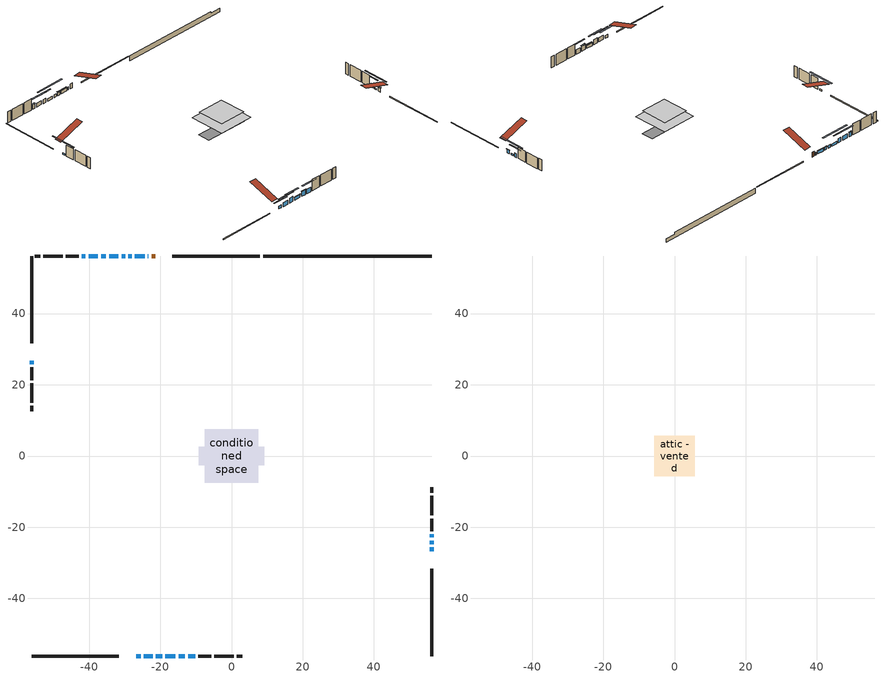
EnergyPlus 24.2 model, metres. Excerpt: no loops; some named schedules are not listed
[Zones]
conditioned space
 floor outside (Floor1 construction): -2.96,-2.96 -2.96,2.96 2.96,2.96 2.96,-2.96 z0.91
 floor adiabatic (AdiabaticFloorConstruction): -7.56,-7.56 -7.56,7.56 7.56,7.56 7.56,-7.56 z3.35
 floor foundation (Slab1 construction): -9.22,-2.59 -9.22,2.59 9.22,2.59 9.22,-2.59 z-1.22
 wall outside (RimJoist1 construction): 7.97,56.14 -16.57,56.14 / -56.14,-56.14 -31.61,-56.14 / -56.14,56.14 -56.14,31.61 / 56.14,-56.14 56.14,-31.61 z0.91:1.21
 wall outside (AdiabaticWallConstruction 1): -21.37,56.14 -22.44,56.14 z0.91:2.94
 wall outside (AdiabaticWallConstruction): -23.36,56.14 -23.45,56.14 / -29.84,56.14 -30.87,56.14 z0.91:2.13; -26.8,-56.14 -25.53,-56.14 z0.91:2.05; -24.6,-56.14 -22.16,-56.14 z0.91:2.69; -21.23,-56.14 -19.46,-56.14 / -14.86,-56.14 -13.08,-56.14 z0.91:3.04; 56.14,-26.8 56.14,-25.68 z0.91:2.43; -24.38,56.14 -27.12,56.14 / -28.05,56.14 -28.92,56.14 / -18.53,-56.14 -15.78,-56.14 z0.91:2.18; 56.14,-24.76 56.14,-23.74 / -56.14,26.8 -56.14,25.78 z0.91:1.52; -31.79,56.14 -34.34,56.14 z0.91:1.88; 56.14,-22.81 56.14,-22.02 / -35.26,56.14 -36.59,56.14 / -37.52,56.14 -40.06,56.14 z0.91:2.64; -40.99,56.14 -42,56.14 z0.91:2.74; -12.15,-56.14 -10.22,-56.14 z0.91:2.84
 wall outside (Wall1 construction): -42.93,56.14 -46.47,56.14 / -9.29,-56.14 -5.75,-56.14 / -56.14,24.86 -56.14,21.32 / 56.14,-21.09 56.14,-17.55 z0.91:5.79
 wall outside (Wall2 construction): -47.4,56.14 -52.8,56.14 / -4.82,-56.14 0.58,-56.14 / -56.14,20.39 -56.14,14.99 / 56.14,-16.62 56.14,-11.23 z0.91:5.79
 wall outside (Wall3 construction): -53.73,56.14 -55.21,56.14 / 1.5,-56.14 2.99,-56.14 / -56.14,14.06 -56.14,12.57 / 56.14,-10.3 56.14,-8.81 z0.91:5.79
 wall foundation (FoundationWall1 construction): 8.9,56.14,-1.22 8.9,56.14,0.91 51.42,56.14,0.91 51.42,56.14,0.13 56.14,56.14,0.13 56.14,56.14,-1.22
 window (WindowConstruction 13): -23.37,56.14 -23.45,56.14 z0.91:2.13
 window (WindowConstruction 5): -26.8,-56.14 -25.53,-56.14 z0.91:2.05
 window (WindowConstruction 6): -24.6,-56.14 -22.16,-56.14 z0.91:2.69
 window (WindowConstruction 7): -21.23,-56.14 -19.46,-56.14 z0.91:3.04
 window (WindowConstruction 8): 56.14,-26.8 56.14,-25.68 z0.91:2.43
 window (WindowConstruction 9): -24.38,56.14 -27.12,56.14 z0.91:2.18
 window (WindowConstruction 10): -28.05,56.14 -28.91,56.14 z0.91:2.18
 window (WindowConstruction 11): -18.53,-56.14 -15.78,-56.14 z0.91:2.18
 window (WindowConstruction 12): -14.85,-56.14 -13.08,-56.14 z0.91:3.04
 window (WindowConstruction 14): -29.84,56.14 -30.86,56.14 z0.91:2.13
 window (WindowConstruction 15): 56.14,-24.75 56.14,-23.74 z0.91:1.52
 window (WindowConstruction 16): -31.79,56.14 -34.34,56.14 z0.91:1.88
 window (WindowConstruction 17): -56.14,26.8 -56.14,25.79 z0.91:1.52
 window (WindowConstruction): 56.14,-22.81 56.14,-22.02 z0.91:2.64
 window (WindowConstruction 1): -35.27,56.14 -36.59,56.14 z0.91:2.64
 window (WindowConstruction 2): -37.52,56.14 -40.06,56.14 z0.91:2.64
 window (WindowConstruction 3): -40.99,56.14 -42,56.14 z0.91:2.74
 window (WindowConstruction 4): -12.15,-56.14 -10.22,-56.14 z0.91:2.84
 door (Door): -21.37,56.14 -22.44,56.14 z0.91:2.94
 ceiling adiabatic (AdiabaticFloorConstruction): 7.56,-7.56 7.56,7.56 -7.56,7.56 -7.56,-7.56 z3.35
attic - vented
 floor to conditioned space (Floor2 construction Reversed): -5.74,-5.74 -5.74,5.74 5.74,5.74 5.74,-5.74 z5.79
 roof outside (Roof1 construction): -20.44,56.14,5.79 -20.44,44.96,9.52 -17.49,44.96,9.52 -17.49,56.14,5.79; -27.73,-56.14,5.79 -27.73,-44.96,9.52 -30.68,-44.96,9.52 -30.68,-56.14,5.79; -56.14,27.73,5.79 -44.96,27.73,9.52 -44.96,30.68,9.52 -56.14,30.68,5.79; 56.14,-27.73,5.79 44.96,-27.73,9.52 44.96,-30.68,9.52 56.14,-30.68,5.79
shading: -22.89,-56.14 -29.44,-56.14 -29.44,-56.55 -22.89,-56.55 z4.69; -19.52,-56.14 -27.24,-56.14 -27.24,-56.55 -19.52,-56.55 z5.33; -16.82,-56.14 -23.87,-56.14 -23.87,-56.55 -16.82,-56.55 z5.68; 56.14,-25.48 56.14,-27 56.55,-27 56.55,-25.48 z2.64; -27.32,56.14 -24.18,56.14 -24.18,56.55 -27.32,56.55 z2.38; -29.12,56.14 -27.85,56.14 -27.85,56.55 -29.12,56.55 z2.38; -15.58,-56.14 -18.73,-56.14 -18.73,-56.55 -15.58,-56.55 z2.38; -12.88,-56.14 -15.06,-56.14 -15.06,-56.55 -12.88,-56.55 z3.24; 56.14,-18.66 56.14,-29.83 56.55,-29.83 56.55,-18.66 z6.6; -39.42,56.14 -26.71,56.14 -26.71,56.55 -39.42,56.55 z6.96; -56.14,20.71 -56.14,31.88 -56.55,31.88 -56.55,20.71 z6.6; 56.14,-19.38 56.14,-25.45 56.55,-25.45 56.55,-19.38 z5.28; -39.23,56.14 -32.63,56.14 -32.63,56.55 -39.23,56.55 z5.28; -42.7,56.14 -34.88,56.14 -34.88,56.55 -42.7,56.55 z5.28; -42.2,56.14 -40.79,56.14 -40.79,56.55 -42.2,56.55 z2.94; -7.58,-56.14 -14.79,-56.14 -14.79,-56.55 -7.58,-56.55 z5.48
[Building]
Building 1: Terrain=Suburbs
[Site:Location]
Erieau AUT_ON: Latitude {deg}=42.25; Longitude {deg}=-81.9; Time Zone {hr}=-5; Elevation {m}=178; Keep Site Location Information=Yes
[Site:GroundTemperature:Shallow]
5.2292, 3.30147, 3.1471, 4.0619, 7.73432, 11.3896, 14.5586, 16.5661, 16.7366, 15.1039, 12.0157, 8.47254
[Site:WaterMainsTemperature]
Calculation Method=Schedule; Temperature Schedule=mains temperature schedule
[Material] Roughness=Rough; Thermal Absorptance=0.9
Name | Thickness {m} | Conductivity {W/m-K} | Density {kg/m3} | Specific Heat {J/kg-K} | Solar Absorptance | Visible Absorptance
asphalt or fiberglass shingles | 0.00635 | 0.162714 | 1121.4 | 1465.45 | 0.4 | 0.4
ceiling loosefill ins | 0.169333 | 0.0480833 | 16.02 | 1046.75 | 0.7 | 0.7
ceiling stud and cavity | 0.1397 | 0.139432 | 65.682 | 1177.47 | 0.7 | 0.7
concrete 4.0 in. | 0.1016 | 1.803125 | 2242.8 | 837.4 | 0.7 | 0.7
concrete 8.0 in. | 0.2032 | 1.803125 | 2242.8 | 837.4 | 0.7 | 0.7
door material | 0.04445 | 0.053851 | 512.64 | 1214.23 | 0.7 | 0.7
exterior vertical ins | 0.0457286 | 0.029427 | 32.04 | 1214.23 | 0.7 | 0.7
floor covering | 0.0127 | 0.0433444 | 54.468 | 1339.84 | 0.6 | 0.6
floor rigid ins; rim joist rigid ins | 0.051816 | 0.029427 | 32.04 | 1214.23 | 0.7 | 0.7
floor rigid ins 1; wall rigid ins | 0.512978 | 0.029427 | 32.04 | 1214.23 | 0.7 | 0.7
floor stud and cavity | 0.1397 | 0.192475 | 92.3553 | 1139.71 | 0.7 | 0.7
floor stud and cavity 1 | 0.1397 | 1.75129 | 37.0049 | 1207.88 | 0.7 | 0.7
furniture material conditioned space 1 | 0.1524 | 0.115458 | 640.8 | 1214.23 | 0.6 | 0.6
gypsum board | 0.0127 | 0.160291 | 801 | 837.4 | 0.6 | 0.6
gypsum board 1 | 0.0127 | 0.160291 | 801 | 837.4 | 0.7 | 0.7
osb sheathing 0.5 in. | 0.0127 | 0.115458 | 512.64 | 1214.23 | 0.7 | 0.7
osb sheathing 0.75 in. | 0.01905 | 0.115458 | 512.64 | 1214.23 | 0.7 | 0.7
osb sheathing 2.0 in. | 0.0508 | 0.115458 | 512.64 | 1214.23 | 0.7 | 0.7
rim joist stud and cavity | 0.0508 | 0.305033 | 125.044 | 1163.47 | 0.6 | 0.6
wall stud and cavity | 0.1397 | 0.0819611 | 139.0536 | 1170.24 | 0.7 | 0.7
wall stud and cavity 1 | 0.1397 | 0.0817079 | 139.0536 | 1170.24 | 0.7 | 0.7
wall stud and cavity 2 | 0.1397 | 0.10707 | 139.0536 | 1170.24 | 0.7 | 0.7
wall stud and cavity 3 | 0.0889 | 0.380278 | 52.3479 | 1209.89 | 0.7 | 0.7
wall stud and cavity 4 | 0.0889 | 0.391764 | 83.0341 | 1211.67 | 0.7 | 0.7
wood siding | 0.0254 | 0.102417 | 544.68 | 1172.36 | 0.4 | 0.4
wood siding 1; wood siding 2; wood siding 3 | 0.0254 | 0.102417 | 544.68 | 1172.36 | 0.7 | 0.7
[WindowMaterial:SimpleGlazingSystem]
Name | U-Factor {W/m2-K} | Solar Heat Gain Coefficient
WindowMaterial | 2.1883 | 0.61
WindowMaterial 1 | 2.228615 | 0.6
WindowMaterial 10 | 2.19966 | 0.61
WindowMaterial 11 | 3.10927 | 0.4
WindowMaterial 12 | 2.94291 | 0.65
WindowMaterial 13 | 3.03035 | 0.48
WindowMaterial 14 | 2.99003 | 0.55
WindowMaterial 2 | 2.10881 | 0.64
WindowMaterial 3 | 2.13606 | 0.63
WindowMaterial 4 | 2.05373 | 0.65
WindowMaterial 5 | 2.154801 | 0.62
WindowMaterial 6 | 2.04351 | 0.66
WindowMaterial 7 | 3.71171 | 0.64
WindowMaterial 8 | 2.137767 | 0.63
WindowMaterial 9 | 2.132089 | 0.63
[Construction]
AdiabaticFloorConstruction: floor stud and cavity 1, floor rigid ins 1, osb sheathing 0.75 in., floor covering
AdiabaticWallConstruction: wood siding 2, wall rigid ins, wall stud and cavity 3, gypsum board
AdiabaticWallConstruction 1: wood siding 3, wall rigid ins, wall stud and cavity 3, gypsum board
Door: door material
Floor1 construction: floor stud and cavity, floor rigid ins, osb sheathing 0.75 in., floor covering
Floor2 construction Reversed: gypsum board, ceiling stud and cavity, ceiling loosefill ins
FoundationWall1 construction: concrete 8.0 in., gypsum board 1
furniture construction conditioned space 1: furniture material conditioned space 1
PartitionWallConstruction: gypsum board, wall stud and cavity 4, gypsum board
RimJoist1 construction: wood siding 1, rim joist rigid ins, osb sheathing 2.0 in., rim joist stud and cavity
Roof1 construction: asphalt or fiberglass shingles
Slab1 construction: concrete 4.0 in.
Wall1 construction: wood siding, osb sheathing 0.5 in., wall stud and cavity, gypsum board
Wall2 construction: wood siding, osb sheathing 0.5 in., wall stud and cavity 1, gypsum board
Wall3 construction: wood siding, osb sheathing 0.5 in., wall stud and cavity 2, gypsum board
WindowConstruction: WindowMaterial
WindowConstruction 1: WindowMaterial 1
WindowConstruction 10: WindowMaterial 10
WindowConstruction 11; WindowConstruction 9: WindowMaterial 9
WindowConstruction 12; WindowConstruction 7: WindowMaterial 7
WindowConstruction 13: WindowMaterial 11
WindowConstruction 14: WindowMaterial 12
WindowConstruction 15; WindowConstruction 17: WindowMaterial 13
WindowConstruction 16: WindowMaterial 14
WindowConstruction 2: WindowMaterial 2
WindowConstruction 3: WindowMaterial 3
WindowConstruction 4: WindowMaterial 4
WindowConstruction 5: WindowMaterial 5
WindowConstruction 6: WindowMaterial 6
WindowConstruction 8: WindowMaterial 8
[Zone] Multiplier=1; Part of Total Floor Area=Yes
Name | Volume {m3}
attic - vented | 79.8301
conditioned space | 851
[Space]
Name | Zone | Volume {m3}
attic - vented 1 | attic - vented | 79.8301
conditioned space 1 | conditioned space | 851
[ZoneInfiltration:EffectiveLeakageArea]
infil attic - vented 1: Zone or Space=attic - vented 1; Schedule=Always On Discrete; Effective Air Leakage Area {cm2}=6330.72; Stack Coefficient=0.00025928; Wind Coefficient=1.08794e-05
[ZoneMixing]
whole house fan mix: Zone or Space=attic - vented; Schedule=Always On Continuous; Design Flow Rate Calculation Method=Flow/Zone; Design Flow Rate {m3/s}=0; Source Zone or Space=conditioned space
[SurfaceProperty:ExposedFoundationPerimeter]
Slab1: Exposed Perimeter Calculation Method=TotalExposedPerimeter; Total Exposed Perimeter {m}=47.243
[InternalMass] Zone or ZoneList=conditioned space; Space or SpaceList=conditioned space 1
Name | Construction | Surface Area {m2}
furniture mass conditioned space 1 | furniture construction conditioned space 1 | 143.744
partition wall mass | PartitionWallConstruction | 359.36
[Lights]
interior lighting: Zone or ZoneList or Space or SpaceList=conditioned space 1; Schedule=interior lighting schedule; Design Level Calculation Method=LightingLevel; Lighting Level {W}=343.2; Return Air Fraction=0; Fraction Radiant=0.6; Fraction Visible=0.2; Fraction Replaceable=1
[People]
occupants: Zone or ZoneList or Space or SpaceList=conditioned space 1; Number of People Schedule=occupants schedule; Number of People Calculation Method=People; Number of People=3; Fraction Radiant=0.314171; Sensible Heat Fraction=0.56303; Activity Level Schedule=occupants activity schedule; Carbon Dioxide Generation Rate {m3/s-W}=0; Enable ASHRAE 55 Comfort Warnings=No; Mean Radiant Temperature Calculation Type=EnclosureAveraged
[ElectricEquipment] Zone or ZoneList or Space or SpaceList=conditioned space 1; Design Level Calculation Method=EquipmentLevel
Name | Schedule | Design Level {W} | Fraction Latent | Fraction Radiant | Fraction Lost
clothes dryer | clothes dryer schedule | 140.772 | 0.015 | 0.081 | 0.85
clothes washer | clothes washer schedule | 32.1985 | 0.03 | 0.162 | 0.7
cooking range | cooking range schedule | 215.147 | 0.08 | 0.432 | 0.2
dishwasher | dishwasher schedule | 66.8632 | 0.3 | 0.18 | 0.4
fridge | fridge schedule | 72.9452 | 0 | 0.6 | 0
mech vent bath fan 0 | mech vent bath fan 0 schedule | 50.2 | 0 | 0 | 1
mech vent bath fan 1 | mech vent bath fan 1 schedule | 50.2 | 0 | 0 | 1
mech vent house fan | mech vent house fan schedule | 0 | 0 | 0 | 1
mech vent house fan cfis | mech vent house fan cfis schedule | 0 | 0 | 0 | 0
mech vent range fan 0 | mech vent range fan 0 schedule | 57 | 0 | 0 | 1
misc plug loads | misc plug loads schedule | 494.7 | 0.045 | 0.513 | 0.1
whole house fan | Always On Discrete | 0 | 0 | 0 | 1
[OtherEquipment] Zone or ZoneList or Space or SpaceList=conditioned space 1; Design Level Calculation Method=EquipmentLevel
Name | Fuel Type | Schedule | Design Level {W} | Fraction Latent | Fraction Radiant | Fraction Lost
clothes dryer 1 | Electricity | clothes dryer schedule | 0 | 0.015 | 0.081 | 0.85
cooking range 1 | Electricity | cooking range schedule | 0 | 0.08 | 0.432 | 0.2
general water use latent | None | general water use schedule | 62.594 | 1 | 0 | 0
general water use sensible | None | general water use schedule | -61.6891 | 0 | 0.6 | 0
mech vent house fan latent load | None | Always On Discrete | 0 | 1 | 0 | 0
mech vent house fan sensible load | None | Always On Discrete | 0 | 0 | 0 | 0
water heater energy adjustment1 | NaturalGas | Always On Discrete | 0.01 | 0 | 0 | 1
[ZoneInfiltration:DesignFlowRate] Zone or ZoneList or Space or SpaceList=conditioned space 1; Schedule=Always On Discrete; Design Flow Rate Calculation Method=Flow/Zone; Design Flow Rate {m3/s}=0
infil flow; natural vent flow; whole house fan flow
[Foundation:Kiva]
Foundation Kiva 1: Initial Indoor Air Temperature {C}=18; Wall Height Above Grade {m}=0.910011; Wall Depth Below Slab {m}=0.2032; Custom Block Material Name 1=exterior vertical ins; Custom Block Depth 1 {m}=2.13; Custom Block X Position 1 {m}=0.2159; Custom Block Z Position 1 {m}=0
[Foundation:Kiva:Settings]
Soil Conductivity {W/m-K}=0.849921; Soil Density {kg/m3}=1842.3; Soil Specific Heat {J/kg-K}=418.7; Ground Solar Absorptivity=0.9; Ground Thermal Absorptivity=0.9; Ground Surface Roughness {m}=0.03; Far-Field Width {m}=40; Deep-Ground Boundary Condition=ZeroFlux; Deep-Ground Depth {m}=40; Minimum Cell Dimension {m}=0.2; Maximum Cell Growth Coefficient=3; Simulation Timestep=Timestep
[Exterior:Lights]
exterior lighting: Schedule=exterior lighting schedule; Design Level {W}=75.6
[Schedule:Constant]
Name | Hourly Value
Always On Continuous; mech vent house fan schedule; mech vent house fan cfis schedule; Always On Discrete | 1
occupants activity schedule | 117.228
fridge schedule | 0
[Schedule:Week:Daily]
interior lighting schedule Week Rule - Jan1-Jan27: interior lighting schedule day, interior lighting schedule day, interior lighting schedule day, interior lighting schedule day, interior lighting schedule day, interior lighting schedule day, interior lighting schedule day, interior lighting schedule default day, interior lighting schedule default day, interior lighting schedule default day, interior lighting schedule default day, interior lighting schedule default day
interior lighting schedule Week Rule - Jan28-Feb3: interior lighting schedule day, interior lighting schedule day, interior lighting schedule day, interior lighting schedule day, interior lighting schedule day 1, interior lighting schedule day 1, interior lighting schedule day 1, interior lighting schedule default day, interior lighting schedule default day, interior lighting schedule default day, interior lighting schedule default day, interior lighting schedule default day
interior lighting schedule Week Rule - Feb4-Feb24: interior lighting schedule day 1, interior lighting schedule day 1, interior lighting schedule day 1, interior lighting schedule day 1, interior lighting schedule day 1, interior lighting schedule day 1, interior lighting schedule day 1, interior lighting schedule default day, interior lighting schedule default day, interior lighting schedule default day, interior lighting schedule default day, interior lighting schedule default day
interior lighting schedule Week Rule - Feb25-Mar3: interior lighting schedule day 1, interior lighting schedule day 1, interior lighting schedule day 1, interior lighting schedule day 1, interior lighting schedule day 2, interior lighting schedule day 2, interior lighting schedule day 2, interior lighting schedule default day, interior lighting schedule default day, interior lighting schedule default day, interior lighting schedule default day, interior lighting schedule default day
interior lighting schedule Week Rule - Mar4-Mar31: interior lighting schedule day 2, interior lighting schedule day 2, interior lighting schedule day 2, interior lighting schedule day 2, interior lighting schedule day 2, interior lighting schedule day 2, interior lighting schedule day 2, interior lighting schedule default day, interior lighting schedule default day, interior lighting schedule default day, interior lighting schedule default day, interior lighting schedule default day
interior lighting schedule Week Rule - Apr1-Apr28: interior lighting schedule day 3, interior lighting schedule day 3, interior lighting schedule day 3, interior lighting schedule day 3, interior lighting schedule day 3, interior lighting schedule day 3, interior lighting schedule day 3, interior lighting schedule default day, interior lighting schedule default day, interior lighting schedule default day, interior lighting schedule default day, interior lighting schedule default day
interior lighting schedule Week Rule - Apr29-May5: interior lighting schedule day 3, interior lighting schedule day 3, interior lighting schedule day 4, interior lighting schedule day 4, interior lighting schedule day 4, interior lighting schedule day 4, interior lighting schedule day 4, interior lighting schedule default day, interior lighting schedule default day, interior lighting schedule default day, interior lighting schedule default day, interior lighting schedule default day
interior lighting schedule Week Rule - May6-May26: interior lighting schedule day 4, interior lighting schedule day 4, interior lighting schedule day 4, interior lighting schedule day 4, interior lighting schedule day 4, interior lighting schedule day 4, interior lighting schedule day 4, interior lighting schedule default day, interior lighting schedule default day, interior lighting schedule default day, interior lighting schedule default day, interior lighting schedule default day
interior lighting schedule Week Rule - May27-Jun2: interior lighting schedule day 4, interior lighting schedule day 4, interior lighting schedule day 4, interior lighting schedule day 4, interior lighting schedule day 4, interior lighting schedule day 5, interior lighting schedule day 5, interior lighting schedule default day, interior lighting schedule default day, interior lighting schedule default day, interior lighting schedule default day, interior lighting schedule default day
interior lighting schedule Week Rule - Jun3-Jun30: interior lighting schedule day 5, interior lighting schedule day 5, interior lighting schedule day 5, interior lighting schedule day 5, interior lighting schedule day 5, interior lighting schedule day 5, interior lighting schedule day 5, interior lighting schedule default day, interior lighting schedule default day, interior lighting schedule default day, interior lighting schedule default day, interior lighting schedule default day
interior lighting schedule Week Rule - Jul1-Jul28: interior lighting schedule day 6, interior lighting schedule day 6, interior lighting schedule day 6, interior lighting schedule day 6, interior lighting schedule day 6, interior lighting schedule day 6, interior lighting schedule day 6, interior lighting schedule default day, interior lighting schedule default day, interior lighting schedule default day, interior lighting schedule default day, interior lighting schedule default day
interior lighting schedule Week Rule - Jul29-Aug4: interior lighting schedule day 6, interior lighting schedule day 6, interior lighting schedule day 6, interior lighting schedule day 7, interior lighting schedule day 7, interior lighting schedule day 7, interior lighting schedule day 7, interior lighting schedule default day, interior lighting schedule default day, interior lighting schedule default day, interior lighting schedule default day, interior lighting schedule default day
interior lighting schedule Week Rule - Aug5-Aug25: interior lighting schedule day 7, interior lighting schedule day 7, interior lighting schedule day 7, interior lighting schedule day 7, interior lighting schedule day 7, interior lighting schedule day 7, interior lighting schedule day 7, interior lighting schedule default day, interior lighting schedule default day, interior lighting schedule default day, interior lighting schedule default day, interior lighting schedule default day
interior lighting schedule Week Rule - Aug26-Sep1: interior lighting schedule day 7, interior lighting schedule day 7, interior lighting schedule day 7, interior lighting schedule day 7, interior lighting schedule day 7, interior lighting schedule day 7, interior lighting schedule day 8, interior lighting schedule default day, interior lighting schedule default day, interior lighting schedule default day, interior lighting schedule default day, interior lighting schedule default day
interior lighting schedule Week Rule - Sep2-Sep29: interior lighting schedule day 8, interior lighting schedule day 8, interior lighting schedule day 8, interior lighting schedule day 8, interior lighting schedule day 8, interior lighting schedule day 8, interior lighting schedule day 8, interior lighting schedule default day, interior lighting schedule default day, interior lighting schedule default day, interior lighting schedule default day, interior lighting schedule default day
interior lighting schedule Week Rule - Sep30-Oct6: interior lighting schedule day 8, interior lighting schedule day 9, interior lighting schedule day 9, interior lighting schedule day 9, interior lighting schedule day 9, interior lighting schedule day 9, interior lighting schedule day 9, interior lighting schedule default day, interior lighting schedule default day, interior lighting schedule default day, interior lighting schedule default day, interior lighting schedule default day
interior lighting schedule Week Rule - Oct7-Oct27: interior lighting schedule day 9, interior lighting schedule day 9, interior lighting schedule day 9, interior lighting schedule day 9, interior lighting schedule day 9, interior lighting schedule day 9, interior lighting schedule day 9, interior lighting schedule default day, interior lighting schedule default day, interior lighting schedule default day, interior lighting schedule default day, interior lighting schedule default day
interior lighting schedule Week Rule - Oct28-Nov3: interior lighting schedule day 9, interior lighting schedule day 9, interior lighting schedule day 9, interior lighting schedule day 9, interior lighting schedule day 10, interior lighting schedule day 10, interior lighting schedule day 10, interior lighting schedule default day, interior lighting schedule default day, interior lighting schedule default day, interior lighting schedule default day, interior lighting schedule default day
interior lighting schedule Week Rule - Nov4-Nov24: interior lighting schedule day 10, interior lighting schedule day 10, interior lighting schedule day 10, interior lighting schedule day 10, interior lighting schedule day 10, interior lighting schedule day 10, interior lighting schedule day 10, interior lighting schedule default day, interior lighting schedule default day, interior lighting schedule default day, interior lighting schedule default day, interior lighting schedule default day
interior lighting schedule Week Rule - Nov25-Dec1: interior lighting schedule day 10, interior lighting schedule day 10, interior lighting schedule day 10, interior lighting schedule day 10, interior lighting schedule day 10, interior lighting schedule day 10, interior lighting schedule day 11, interior lighting schedule default day, interior lighting schedule default day, interior lighting schedule default day, interior lighting schedule default day, interior lighting schedule default day
interior lighting schedule Week Rule - Dec2-Dec31: interior lighting schedule day 11, interior lighting schedule day 11, interior lighting schedule day 11, interior lighting schedule day 11, interior lighting schedule day 11, interior lighting schedule day 11, interior lighting schedule day 11, interior lighting schedule default day, interior lighting schedule default day, interior lighting schedule default day, interior lighting schedule default day, interior lighting schedule default day
occupants schedule Week Rule - Jan1-Dec31: occupants schedule day, occupants schedule day, occupants schedule day, occupants schedule day, occupants schedule day, occupants schedule day, occupants schedule day, occupants schedule default day, occupants schedule default day, occupants schedule default day, occupants schedule default day, occupants schedule default day
clothes dryer schedule Week Rule - Jan1-Dec31: clothes dryer schedule day, clothes dryer schedule day, clothes dryer schedule day, clothes dryer schedule day, clothes dryer schedule day, clothes dryer schedule day, clothes dryer schedule day, clothes dryer schedule default day, clothes dryer schedule default day, clothes dryer schedule default day, clothes dryer schedule default day, clothes dryer schedule default day
clothes washer schedule Week Rule - Jan1-Dec31: clothes washer schedule day, clothes washer schedule day, clothes washer schedule day, clothes washer schedule day, clothes washer schedule day, clothes washer schedule day, clothes washer schedule day, clothes washer schedule default day, clothes washer schedule default day, clothes washer schedule default day, clothes washer schedule default day, clothes washer schedule default day
cooking range schedule Week Rule - Jan1-Dec31: cooking range schedule day, cooking range schedule day, cooking range schedule day, cooking range schedule day, cooking range schedule day, cooking range schedule day, cooking range schedule day, cooking range schedule default day, cooking range schedule default day, cooking range schedule default day, cooking range schedule default day, cooking range schedule default day
dishwasher schedule Week Rule - Jan1-Dec31: dishwasher schedule day, dishwasher schedule day, dishwasher schedule day, dishwasher schedule day, dishwasher schedule day, dishwasher schedule day, dishwasher schedule day, dishwasher schedule default day, dishwasher schedule default day, dishwasher schedule default day, dishwasher schedule default day, dishwasher schedule default day
mech vent bath fan 0 schedule Week Rule - Jan1-Dec31: mech vent bath fan 0 schedule day, mech vent bath fan 0 schedule day, mech vent bath fan 0 schedule day, mech vent bath fan 0 schedule day, mech vent bath fan 0 schedule day, mech vent bath fan 0 schedule day, mech vent bath fan 0 schedule day, mech vent bath fan 0 schedule default day, mech vent bath fan 0 schedule default day, mech vent bath fan 0 schedule default day, mech vent bath fan 0 schedule default day, mech vent bath fan 0 schedule default day
mech vent bath fan 1 schedule Week Rule - Jan1-Dec31: mech vent bath fan 1 schedule day, mech vent bath fan 1 schedule day, mech vent bath fan 1 schedule day, mech vent bath fan 1 schedule day, mech vent bath fan 1 schedule day, mech vent bath fan 1 schedule day, mech vent bath fan 1 schedule day, mech vent bath fan 1 schedule default day, mech vent bath fan 1 schedule default day, mech vent bath fan 1 schedule default day, mech vent bath fan 1 schedule default day, mech vent bath fan 1 schedule default day
mech vent range fan 0 schedule Week Rule - Jan1-Dec31: mech vent range fan 0 schedule day, mech vent range fan 0 schedule day, mech vent range fan 0 schedule day, mech vent range fan 0 schedule day, mech vent range fan 0 schedule day, mech vent range fan 0 schedule day, mech vent range fan 0 schedule day, mech vent range fan 0 schedule default day, mech vent range fan 0 schedule default day, mech vent range fan 0 schedule default day, mech vent range fan 0 schedule default day, mech vent range fan 0 schedule default day
misc plug loads schedule Week Rule - Jan1-Dec31: misc plug loads schedule day, misc plug loads schedule day, misc plug loads schedule day, misc plug loads schedule day, misc plug loads schedule day, misc plug loads schedule day, misc plug loads schedule day, misc plug loads schedule default day, misc plug loads schedule default day, misc plug loads schedule default day, misc plug loads schedule default day, misc plug loads schedule default day
general water use schedule Week Rule - Jan1-Dec31: general water use schedule day, general water use schedule day, general water use schedule day, general water use schedule day, general water use schedule day, general water use schedule day, general water use schedule day, general water use schedule default day, general water use schedule default day, general water use schedule default day, general water use schedule default day, general water use schedule default day
exterior lighting schedule Week Rule - Jan1-Jan27: exterior lighting schedule day, exterior lighting schedule day, exterior lighting schedule day, exterior lighting schedule day, exterior lighting schedule day, exterior lighting schedule day, exterior lighting schedule day, exterior lighting schedule default day, exterior lighting schedule default day, exterior lighting schedule default day, exterior lighting schedule default day, exterior lighting schedule default day
exterior lighting schedule Week Rule - Jan28-Feb3: exterior lighting schedule day, exterior lighting schedule day, exterior lighting schedule day, exterior lighting schedule day, exterior lighting schedule day 1, exterior lighting schedule day 1, exterior lighting schedule day 1, exterior lighting schedule default day, exterior lighting schedule default day, exterior lighting schedule default day, exterior lighting schedule default day, exterior lighting schedule default day
exterior lighting schedule Week Rule - Feb4-Feb24: exterior lighting schedule day 1, exterior lighting schedule day 1, exterior lighting schedule day 1, exterior lighting schedule day 1, exterior lighting schedule day 1, exterior lighting schedule day 1, exterior lighting schedule day 1, exterior lighting schedule default day, exterior lighting schedule default day, exterior lighting schedule default day, exterior lighting schedule default day, exterior lighting schedule default day
exterior lighting schedule Week Rule - Feb25-Mar3: exterior lighting schedule day 1, exterior lighting schedule day 1, exterior lighting schedule day 1, exterior lighting schedule day 1, exterior lighting schedule day 2, exterior lighting schedule day 2, exterior lighting schedule day 2, exterior lighting schedule default day, exterior lighting schedule default day, exterior lighting schedule default day, exterior lighting schedule default day, exterior lighting schedule default day
exterior lighting schedule Week Rule - Mar4-Mar31: exterior lighting schedule day 2, exterior lighting schedule day 2, exterior lighting schedule day 2, exterior lighting schedule day 2, exterior lighting schedule day 2, exterior lighting schedule day 2, exterior lighting schedule day 2, exterior lighting schedule default day, exterior lighting schedule default day, exterior lighting schedule default day, exterior lighting schedule default day, exterior lighting schedule default day
exterior lighting schedule Week Rule - Apr1-Apr28: exterior lighting schedule day 3, exterior lighting schedule day 3, exterior lighting schedule day 3, exterior lighting schedule day 3, exterior lighting schedule day 3, exterior lighting schedule day 3, exterior lighting schedule day 3, exterior lighting schedule default day, exterior lighting schedule default day, exterior lighting schedule default day, exterior lighting schedule default day, exterior lighting schedule default day
exterior lighting schedule Week Rule - Apr29-May5: exterior lighting schedule day 3, exterior lighting schedule day 3, exterior lighting schedule day 4, exterior lighting schedule day 4, exterior lighting schedule day 4, exterior lighting schedule day 4, exterior lighting schedule day 4, exterior lighting schedule default day, exterior lighting schedule default day, exterior lighting schedule default day, exterior lighting schedule default day, exterior lighting schedule default day
exterior lighting schedule Week Rule - May6-May26: exterior lighting schedule day 4, exterior lighting schedule day 4, exterior lighting schedule day 4, exterior lighting schedule day 4, exterior lighting schedule day 4, exterior lighting schedule day 4, exterior lighting schedule day 4, exterior lighting schedule default day, exterior lighting schedule default day, exterior lighting schedule default day, exterior lighting schedule default day, exterior lighting schedule default day
exterior lighting schedule Week Rule - May27-Jun2: exterior lighting schedule day 4, exterior lighting schedule day 4, exterior lighting schedule day 4, exterior lighting schedule day 4, exterior lighting schedule day 4, exterior lighting schedule day 5, exterior lighting schedule day 5, exterior lighting schedule default day, exterior lighting schedule default day, exterior lighting schedule default day, exterior lighting schedule default day, exterior lighting schedule default day
exterior lighting schedule Week Rule - Jun3-Jun30: exterior lighting schedule day 5, exterior lighting schedule day 5, exterior lighting schedule day 5, exterior lighting schedule day 5, exterior lighting schedule day 5, exterior lighting schedule day 5, exterior lighting schedule day 5, exterior lighting schedule default day, exterior lighting schedule default day, exterior lighting schedule default day, exterior lighting schedule default day, exterior lighting schedule default day
[Schedule:Year]
interior lighting schedule: interior lighting schedule Week Rule - Jan1-Jan27, 1, 1, 1, 27, interior lighting schedule Week Rule - Jan28-Feb3, 1, 28, 2, 3, interior lighting schedule Week Rule - Feb4-Feb24, 2, 4, 2, 24, interior lighting schedule Week Rule - Feb25-Mar3, 2, 25, 3, 3, interior lighting schedule Week Rule - Mar4-Mar31, 3, 4, 3, 31, interior lighting schedule Week Rule - Apr1-Apr28, 4, 1, 4, 28, interior lighting schedule Week Rule - Apr29-May5, 4, 29, 5, 5, interior lighting schedule Week Rule - May6-May26, 5, 6, 5, 26, interior lighting schedule Week Rule - May27-Jun2, 5, 27, 6, 2, interior lighting schedule Week Rule - Jun3-Jun30, 6, 3, 6, 30, interior lighting schedule Week Rule - Jul1-Jul28, 7, 1, 7, 28, interior lighting schedule Week Rule - Jul29-Aug4, 7, 29, 8, 4, interior lighting schedule Week Rule - Aug5-Aug25, 8, 5, 8, 25, interior lighting schedule Week Rule - Aug26-Sep1, 8, 26, 9, 1, interior lighting schedule Week Rule - Sep2-Sep29, 9, 2, 9, 29, interior lighting schedule Week Rule - Sep30-Oct6, 9, 30, 10, 6, interior lighting schedule Week Rule - Oct7-Oct27, 10, 7, 10, 27, interior lighting schedule Week Rule - Oct28-Nov3, 10, 28, 11, 3, interior lighting schedule Week Rule - Nov4-Nov24, 11, 4, 11, 24, interior lighting schedule Week Rule - Nov25-Dec1, 11, 25, 12, 1, interior lighting schedule Week Rule - Dec2-Dec31, 12, 2, 12, 31
occupants schedule: occupants schedule Week Rule - Jan1-Dec31, 1, 1, 12, 31
clothes dryer schedule: clothes dryer schedule Week Rule - Jan1-Dec31, 1, 1, 12, 31
clothes washer schedule: clothes washer schedule Week Rule - Jan1-Dec31, 1, 1, 12, 31
cooking range schedule: cooking range schedule Week Rule - Jan1-Dec31, 1, 1, 12, 31
dishwasher schedule: dishwasher schedule Week Rule - Jan1-Dec31, 1, 1, 12, 31
mech vent bath fan 0 schedule: mech vent bath fan 0 schedule Week Rule - Jan1-Dec31, 1, 1, 12, 31
mech vent bath fan 1 schedule: mech vent bath fan 1 schedule Week Rule - Jan1-Dec31, 1, 1, 12, 31
mech vent range fan 0 schedule: mech vent range fan 0 schedule Week Rule - Jan1-Dec31, 1, 1, 12, 31
misc plug loads schedule: misc plug loads schedule Week Rule - Jan1-Dec31, 1, 1, 12, 31
general water use schedule: general water use schedule Week Rule - Jan1-Dec31, 1, 1, 12, 31
exterior lighting schedule: exterior lighting schedule Week Rule - Jan1-Jan27, 1, 1, 1, 27, exterior lighting schedule Week Rule - Jan28-Feb3, 1, 28, 2, 3, exterior lighting schedule Week Rule - Feb4-Feb24, 2, 4, 2, 24, exterior lighting schedule Week Rule - Feb25-Mar3, 2, 25, 3, 3, exterior lighting schedule Week Rule - Mar4-Mar31, 3, 4, 3, 31, exterior lighting schedule Week Rule - Apr1-Apr28, 4, 1, 4, 28, exterior lighting schedule Week Rule - Apr29-May5, 4, 29, 5, 5, exterior lighting schedule Week Rule - May6-May26, 5, 6, 5, 26, exterior lighting schedule Week Rule - May27-Jun2, 5, 27, 6, 2, exterior lighting schedule Week Rule - Jun3-Jun30, 6, 3, 6, 30, exterior lighting schedule Week Rule - Jul1-Jul28, 7, 1, 7, 28, exterior lighting schedule Week Rule - Jul29-Aug4, 7, 29, 8, 4, exterior lighting schedule Week Rule - Aug5-Aug25, 8, 5, 8, 25, exterior lighting schedule Week Rule - Aug26-Sep1, 8, 26, 9, 1, exterior lighting schedule Week Rule - Sep2-Sep29, 9, 2, 9, 29, exterior lighting schedule Week Rule - Sep30-Oct6, 9, 30, 10, 6, exterior lighting schedule Week Rule - Oct7-Oct27, 10, 7, 10, 27, exterior lighting schedule Week Rule - Oct28-Nov3, 10, 28, 11, 3, exterior lighting schedule Week Rule - Nov4-Nov24, 11, 4, 11, 24, exterior lighting schedule Week Rule - Nov25-Dec1, 11, 25, 12, 1, exterior lighting schedule Week Rule - Dec2-Dec31, 12, 2, 12, 31
[Schedule:Compact]
mains temperature schedule: Through: 01/01, For: AllDays, Until: 24:00, 8.89333, Through: 01/02, For: AllDays, Until: 24:00, 8.82722, Through: 01/03, For: AllDays, Until: 24:00, 8.76167, Through: 01/04, For: AllDays, Until: 24:00, 8.69778, Through: 01/05, For: AllDays, Until: 24:00, 8.635, Through: 01/06, For: AllDays, Until: 24:00, 8.57333, Through: 01/07, For: AllDays, Until: 24:00, 8.51333, Through: 01/08, For: AllDays, Until: 24:00, 8.455, Through: 01/09, For: AllDays, Until: 24:00, 8.39778, Through: 01/10, For: AllDays, Until: 24:00, 8.34167, Through: 01/11, For: AllDays, Until: 24:00, 8.28722, Through: 01/12, For: AllDays, Until: 24:00, 8.23444, Through: 01/13, For: AllDays, Until: 24:00, 8.18278, Through: 01/14, For: AllDays, Until: 24:00, 8.13222, Through: 01/15, For: AllDays, Until: 24:00, 8.08389, Through: 01/16, For: AllDays, Until: 24:00, 8.03667, Through: 01/17, For: AllDays, Until: 24:00, 7.99111, Through: 01/18, For: AllDays, Until: 24:00, 7.94667, Through: 01/19, For: AllDays, Until: 24:00, 7.90389, Through: 01/20, For: AllDays, Until: 24:00, 7.86278, Through: 01/21, For: AllDays, Until: 24:00, 7.82333, Through: 01/22, For: AllDays, Until: 24:00, 7.78556, Through: 01/23, For: AllDays, Until: 24:00, 7.74889, Through: 01/24, For: AllDays, Until: 24:00, 7.71444, Through: 01/25, For: AllDays, Until: 24:00, 7.68111, Through: 01/26, For: AllDays, Until: 24:00, 7.64944, Through: 01/27, For: AllDays, Until: 24:00, 7.61944, Through: 01/28, For: AllDays, Until: 24:00, 7.59111, Through: 01/29, For: AllDays, Until: 24:00, 7.56444, Through: 01/30, For: AllDays, Until: 24:00, 7.53944, Through: 01/31, For: AllDays, Until: 24:00, 7.51611, Through: 02/01, For: AllDays, Until: 24:00, 7.49444, Through: 02/02, For: AllDays, Until: 24:00, 7.47389, Through: 02/03, For: AllDays, Until: 24:00, 7.45556, Through: 02/04, For: AllDays, Until: 24:00, 7.43889, Through: 02/05, For: AllDays, Until: 24:00, 7.42389, Through: 02/06, For: AllDays, Until: 24:00, 7.41056, Through: 02/07, For: AllDays, Until: 24:00, 7.39889, Through: 02/08, For: AllDays, Until: 24:00, 7.38833, Through: 02/09, For: AllDays, Until: 24:00, 7.38, Through: 02/10, For: AllDays, Until: 24:00, 7.37389, Through: 02/11, For: AllDays, Until: 24:00, 7.36889, Through: 02/12, For: AllDays, Until: 24:00, 7.36556, Through: 02/13, For: AllDays, Until: 24:00, 7.36389, Through: 02/14, For: AllDays, Until: 24:00, 7.36389, Through: 02/15, For: AllDays, Until: 24:00, 7.36611, Through: 02/16, For: AllDays, Until: 24:00, 7.36944, Through: 02/17, For: AllDays, Until: 24:00, 7.375, Through: 02/18, For: AllDays, Until: 24:00, 7.38167, Through: 02/19, For: AllDays, Until: 24:00, 7.39056, Through: 02/20, For: AllDays, Until: 24:00, 7.40056, Through: 02/21, For: AllDays, Until: 24:00, 7.41278, Through: 02/22, For: AllDays, Until: 24:00, 7.42667, Through: 02/23, For: AllDays, Until: 24:00, 7.44222, Through: 02/24, For: AllDays, Until: 24:00, 7.45889, Through: 02/25, For: AllDays, Until: 24:00, 7.47778, Through: 02/26, For: AllDays, Until: 24:00, 7.49833, Through: 02/27, For: AllDays, Until: 24:00, 7.52056, Through: 02/28, For: AllDays, Until: 24:00, 7.54444, Through: 03/01, For: AllDays, Until: 24:00, 7.56944, Through: 03/02, For: AllDays, Until: 24:00, 7.59667, Through: 03/03, For: AllDays, Until: 24:00, 7.62556, Through: 03/04, For: AllDays, Until: 24:00, 7.65556, Through: 03/05, For: AllDays, Until: 24:00, 7.68778, Through: 03/06, For: AllDays, Until: 24:00, 7.72111, Through: 03/07, For: AllDays, Until: 24:00, 7.75611, Through: 03/08, For: AllDays, Until: 24:00, 7.79278, Through: 03/09, For: AllDays, Until: 24:00, 7.83111, Through: 03/10, For: AllDays, Until: 24:00, 7.87111, Through: 03/11, For: AllDays, Until: 24:00, 7.91222, Through: 03/12, For: AllDays, Until: 24:00, 7.95556, Through: 03/13, For: AllDays, Until: 24:00, 8, Through: 03/14, For: AllDays, Until: 24:00, 8.04556, Through: 03/15, For: AllDays, Until: 24:00, 8.09333, Through: 03/16, For: AllDays, Until: 24:00, 8.14222, Through: 03/17, For: AllDays, Until: 24:00, 8.19278, Through: 03/18, For: AllDays, Until: 24:00, 8.24444, Through: 03/19, For: AllDays, Until: 24:00, 8.29778, Through: 03/20, For: AllDays, Until: 24:00, 8.35278, Through: 03/21, For: AllDays, Until: 24:00, 8.40889, Through: 03/22, For: AllDays, Until: 24:00, 8.46611, Through: 03/23, For: AllDays, Until: 24:00, 8.52556, Through: 03/24, For: AllDays, Until: 24:00, 8.58556, Through: 03/25, For: AllDays, Until: 24:00, 8.64722, Through: 03/26, For: AllDays, Until: 24:00, 8.71, Through: 03/27, For: AllDays, Until: 24:00, 8.77444, Through: 03/28, For: AllDays, Until: 24:00, 8.84, Through: 03/29, For: AllDays, Until: 24:00, 8.90667, Through: 03/30, For: AllDays, Until: 24:00, 8.975, Through: 03/31, For: AllDays, Until: 24:00, 9.04389, Through: 04/01, For: AllDays, Until: 24:00, 9.11444, Through: 04/02, For: AllDays, Until: 24:00, 9.18611, Through: 04/03, For: AllDays, Until: 24:00, 9.25889, Through: 04/04, For: AllDays, Until: 24:00, 9.33278, Through: 04/05, For: AllDays, Until: 24:00, 9.40833, Through: 04/06, For: AllDays, Until: 24:00, 9.48444, Through: 04/07, For: AllDays, Until: 24:00, 9.56167, Through: 04/08, For: AllDays, Until: 24:00, 9.64, Through: 04/09, For: AllDays, Until: 24:00, 9.71889, Through: 04/10, For: AllDays, Until: 24:00, 9.79944, Through: 04/11, For: AllDays, Until: 24:00, 9.88056, Through: 04/12, For: AllDays, Until: 24:00, 9.96333, Through: 04/13, For: AllDays, Until: 24:00, 10.0461, Through: 04/14, For: AllDays, Until: 24:00, 10.1306, Through: 04/15, For: AllDays, Until: 24:00, 10.2156, Through: 04/16, For: AllDays, Until: 24:00, 10.3011, Through: 04/17, For: AllDays, Until: 24:00, 10.3878, Through: 04/18, For: AllDays, Until: 24:00, 10.4756, Through: 04/19, For: AllDays, Until: 24:00, 10.5639, Through: 04/20, For: AllDays, Until: 24:00, 10.6528, Through: 04/21, For: AllDays, Until: 24:00, 10.7422, Through: 04/22, For: AllDays, Until: 24:00, 10.8328, Through: 04/23, For: AllDays, Until: 24:00, 10.9239, Through: 04/24, For: AllDays, Until: 24:00, 11.0156, Through: 04/25, For: AllDays, Until: 24:00, 11.1083, Through: 04/26, For: AllDays, Until: 24:00, 11.2011, Through: 04/27, For: AllDays, Until: 24:00, 11.295, Through: 04/28, For: AllDays, Until: 24:00, 11.3889, Through: 04/29, For: AllDays, Until: 24:00, 11.4833, Through: 04/30, For: AllDays, Until: 24:00, 11.5783, Through: 05/01, For: AllDays, Until: 24:00, 11.6739, Through: 05/02, For: AllDays, Until: 24:00, 11.77, Through: 05/03, For: AllDays, Until: 24:00, 11.8661, Through: 05/04, For: AllDays, Until: 24:00, 11.9633, Through: 05/05, For: AllDays, Until: 24:00, 12.06, Through: 05/06, For: AllDays, Until: 24:00, 12.1578, Through: 05/07, For: AllDays, Until: 24:00, 12.255, Through: 05/08, For: AllDays, Until: 24:00, 12.3533, Through: 05/09, For: AllDays, Until: 24:00, 12.4511, Through: 05/10, For: AllDays, Until: 24:00, 12.5494, Through: 05/11, For: AllDays, Until: 24:00, 12.6483, Through: 05/12, For: AllDays, Until: 24:00, 12.7467, Through: 05/13, For: AllDays, Until: 24:00, 12.8456, Through: 05/14, For: AllDays, Until: 24:00, 12.9444, Through: 05/15, For: AllDays, Until: 24:00, 13.0433, Through: 05/16, For: AllDays, Until: 24:00, 13.1422, Through: 05/17, For: AllDays, Until: 24:00, 13.2411, Through: 05/18, For: AllDays, Until: 24:00, 13.34, Through: 05/19, For: AllDays, Until: 24:00, 13.4383, Through: 05/20, For: AllDays, Until: 24:00, 13.5372, Through: 05/21, For: AllDays, Until: 24:00, 13.6356, Through: 05/22, For: AllDays, Until: 24:00, 13.7339, Through: 05/23, For: AllDays, Until: 24:00, 13.8322, Through: 05/24, For: AllDays, Until: 24:00, 13.9306, Through: 05/25, For: AllDays, Until: 24:00, 14.0283, Through: 05/26, For: AllDays, Until: 24:00, 14.1256, Through: 05/27, For: AllDays, Until: 24:00, 14.2228, Through: 05/28, For: AllDays, Until: 24:00, 14.3194, Through: 05/29, For: AllDays, Until: 24:00, 14.4161, Through: 05/30, For: AllDays, Until: 24:00, 14.5122, Through: 05/31, For: AllDays, Until: 24:00, 14.6078, Through: 06/01, For: AllDays, Until: 24:00, 14.7033, Through: 06/02, For: AllDays, Until: 24:00, 14.7978, Through: 06/03, For: AllDays, Until: 24:00, 14.8922, Through: 06/04, For: AllDays, Until: 24:00, 14.9861, Through: 06/05, For: AllDays, Until: 24:00, 15.0789, Through: 06/06, For: AllDays, Until: 24:00, 15.1717, Through: 06/07, For: AllDays, Until: 24:00, 15.2639, Through: 06/08, For: AllDays, Until: 24:00, 15.355, Through: 06/09, For: AllDays, Until: 24:00, 15.4456, Through: 06/10, For: AllDays, Until: 24:00, 15.5356, Through: 06/11, For: AllDays, Until: 24:00, 15.625, Through: 06/12, For: AllDays, Until: 24:00, 15.7139, Through: 06/13, For: AllDays, Until: 24:00, 15.8017, Through: 06/14, For: AllDays, Until: 24:00, 15.8883, Through: 06/15, For: AllDays, Until: 24:00, 15.9744, Through: 06/16, For: AllDays, Until: 24:00, 16.06, Through: 06/17, For: AllDays, Until: 24:00, 16.1444, Through: 06/18, For: AllDays, Until: 24:00, 16.2278, Through: 06/19, For: AllDays, Until: 24:00, 16.3106, Through: 06/20, For: AllDays, Until: 24:00, 16.3922, Through: 06/21, For: AllDays, Until: 24:00, 16.4728, Through: 06/22, For: AllDays, Until: 24:00, 16.5522, Through: 06/23, For: AllDays, Until: 24:00, 16.6311, Through: 06/24, For: AllDays, Until: 24:00, 16.7089, Through: 06/25, For: AllDays, Until: 24:00, 16.7856, Through: 06/26, For: AllDays, Until: 24:00, 16.8606, Through: 06/27, For: AllDays, Until: 24:00, 16.935, Through: 06/28, For: AllDays, Until: 24:00, 17.0083, Through: 06/29, For: AllDays, Until: 24:00, 17.0806, Through: 06/30, For: AllDays, Until: 24:00, 17.1511, Through: 07/01, For: AllDays, Until: 24:00, 17.2211, Through: 07/02, For: AllDays, Until: 24:00, 17.2894, Through: 07/03, For: AllDays, Until: 24:00, 17.3567, Through: 07/04, For: AllDays, Until: 24:00, 17.4228, Through: 07/05, For: AllDays, Until: 24:00, 17.4878, Through: 07/06, For: AllDays, Until: 24:00, 17.5511, Through: 07/07, For: AllDays, Until: 24:00, 17.6133, Through: 07/08, For: AllDays, Until: 24:00, 17.6739, Through: 07/09, For: AllDays, Until: 24:00, 17.7333, Through: 07/10, For: AllDays, Until: 24:00, 17.7911, Through: 07/11, For: AllDays, Until: 24:00, 17.8478, Through: 07/12, For: AllDays, Until: 24:00, 17.9033, Through: 07/13, For: AllDays, Until: 24:00, 17.9572, Through: 07/14, For: AllDays, Until: 24:00, 18.0094, Through: 07/15, For: AllDays, Until: 24:00, 18.0606, Through: 07/16, For: AllDays, Until: 24:00, 18.11, Through: 07/17, For: AllDays, Until: 24:00, 18.1578, Through: 07/18, For: AllDays, Until: 24:00, 18.2044, Through: 07/19, For: AllDays, Until: 24:00, 18.2494, Through: 07/20, For: AllDays, Until: 24:00, 18.2928, Through: 07/21, For: AllDays, Until: 24:00, 18.335, Through: 07/22, For: AllDays, Until: 24:00, 18.3756, Through: 07/23, For: AllDays, Until: 24:00, 18.4139, Through: 07/24, For: AllDays, Until: 24:00, 18.4517, Through: 07/25, For: AllDays, Until: 24:00, 18.4872, Through: 07/26, For: AllDays, Until: 24:00, 18.5211, Through: 07/27, For: AllDays, Until: 24:00, 18.5539, Through: 07/28, For: AllDays, Until: 24:00, 18.5844, Through: 07/29, For: AllDays, Until: 24:00, 18.6139, Through: 07/30, For: AllDays, Until: 24:00, 18.6417, Through: 07/31, For: AllDays, Until: 24:00, 18.6678, Through: 08/01, For: AllDays, Until: 24:00, 18.6917, Through: 08/02, For: AllDays, Until: 24:00, 18.7144, Through: 08/03, For: AllDays, Until: 24:00, 18.7356, Through: 08/04, For: AllDays, Until: 24:00, 18.755, Through: 08/05, For: AllDays, Until: 24:00, 18.7728, Through: 08/06, For: AllDays, Until: 24:00, 18.7889, Through: 08/07, For: AllDays, Until: 24:00, 18.8028, Through: 08/08, For: AllDays, Until: 24:00, 18.8156, Through: 08/09, For: AllDays, Until: 24:00, 18.8267, Through: 08/10, For: AllDays, Until: 24:00, 18.8361, Through: 08/11, For: AllDays, Until: 24:00, 18.8433, Through: 08/12, For: AllDays, Until: 24:00, 18.8494, Through: 08/13, For: AllDays, Until: 24:00, 18.8533, Through: 08/14, For: AllDays, Until: 24:00, 18.8561, Through: 08/15, For: AllDays, Until: 24:00, 18.8567, Through: 08/16, For: AllDays, Until: 24:00, 18.8561, Through: 08/17, For: AllDays, Until: 24:00, 18.8533, Through: 08/18, For: AllDays, Until: 24:00, 18.8489, Through: 08/19, For: AllDays, Until: 24:00, 18.8428, Through: 08/20, For: AllDays, Until: 24:00, 18.835, Through: 08/21, For: AllDays, Until: 24:00, 18.8256, Through: 08/22, For: AllDays, Until: 24:00, 18.8144, Through: 08/23, For: AllDays, Until: 24:00, 18.8017, Through: 08/24, For: AllDays, Until: 24:00, 18.7872, Through: 08/25, For: AllDays, Until: 24:00, 18.7711, Through: 08/26, For: AllDays, Until: 24:00, 18.7533, Through: 08/27, For: AllDays, Until: 24:00, 18.7339, Through: 08/28, For: AllDays, Until: 24:00, 18.7128, Through: 08/29, For: AllDays, Until: 24:00, 18.69, Through: 08/30, For: AllDays, Until: 24:00, 18.6656, Through: 08/31, For: AllDays, Until: 24:00, 18.6394, Through: 09/01, For: AllDays, Until: 24:00, 18.6117, Through: 09/02, For: AllDays, Until: 24:00, 18.5822, Through: 09/03, For: AllDays, Until: 24:00, 18.5511, Through: 09/04, For: AllDays, Until: 24:00, 18.5183, Through: 09/05, For: AllDays, Until: 24:00, 18.4839, Through: 09/06, For: AllDays, Until: 24:00, 18.4483, Through: 09/07, For: AllDays, Until: 24:00, 18.4111, Through: 09/08, For: AllDays, Until: 24:00, 18.3717, Through: 09/09, For: AllDays, Until: 24:00, 18.3311, Through: 09/10, For: AllDays, Until: 24:00, 18.2894, Through: 09/11, For: AllDays, Until: 24:00, 18.2456, Through: 09/12, For: AllDays, Until: 24:00, 18.2006, Through: 09/13, For: AllDays, Until: 24:00, 18.1539, Through: 09/14, For: AllDays, Until: 24:00, 18.1056, Through: 09/15, For: AllDays, Until: 24:00, 18.0561, Through: 09/16, For: AllDays, Until: 24:00, 18.005, Through: 09/17, For: AllDays, Until: 24:00, 17.9528, Through: 09/18, For: AllDays, Until: 24:00, 17.8983, Through: 09/19, For: AllDays, Until: 24:00, 17.8433, Through: 09/20, For: AllDays, Until: 24:00, 17.7867, Through: 09/21, For: AllDays, Until: 24:00, 17.7283, Through: 09/22, For: AllDays, Until: 24:00, 17.6689, Through: 09/23, For: AllDays, Until: 24:00, 17.6078, Through: 09/24, For: AllDays, Until: 24:00, 17.5456, Through: 09/25, For: AllDays, Until: 24:00, 17.4822, Through: 09/26, For: AllDays, Until: 24:00, 17.4172, Through: 09/27, For: AllDays, Until: 24:00, 17.3511, Through: 09/28, For: AllDays, Until: 24:00, 17.2839, Through: 09/29, For: AllDays, Until: 24:00, 17.215, Through: 09/30, For: AllDays, Until: 24:00, 17.1456, Through: 10/01, For: AllDays, Until: 24:00, 17.0744, Through: 10/02, For: AllDays, Until: 24:00, 17.0022, Through: 10/03, For: AllDays, Until: 24:00, 16.9289, Through: 10/04, For: AllDays, Until: 24:00, 16.8544, Through: 10/05, For: AllDays, Until: 24:00, 16.7789, Through: 10/06, For: AllDays, Until: 24:00, 16.7022, Through: 10/07, For: AllDays, Until: 24:00, 16.6244, Through: 10/08, For: AllDays, Until: 24:00, 16.5456, Through: 10/09, For: AllDays, Until: 24:00, 16.4661, Through: 10/10, For: AllDays, Until: 24:00, 16.385, Through: 10/11, For: AllDays, Until: 24:00, 16.3033, Through: 10/12, For: AllDays, Until: 24:00, 16.2206, Through: 10/13, For: AllDays, Until: 24:00, 16.1372, Through: 10/14, For: AllDays, Until: 24:00, 16.0528, Through: 10/15, For: AllDays, Until: 24:00, 15.9672, Through: 10/16, For: AllDays, Until: 24:00, 15.8811, Through: 10/17, For: AllDays, Until: 24:00, 15.7939, Through: 10/18, For: AllDays, Until: 24:00, 15.7061, Through: 10/19, For: AllDays, Until: 24:00, 15.6172, Through: 10/20, For: AllDays, Until: 24:00, 15.5283, Through: 10/21, For: AllDays, Until: 24:00, 15.4383, Through: 10/22, For: AllDays, Until: 24:00, 15.3472, Through: 10/23, For: AllDays, Until: 24:00, 15.2561, Through: 10/24, For: AllDays, Until: 24:00, 15.1639, Through: 10/25, For: AllDays, Until: 24:00, 15.0711, Through: 10/26, For: AllDays, Until: 24:00, 14.9778, Through: 10/27, For: AllDays, Until: 24:00, 14.8839, Through: 10/28, For: AllDays, Until: 24:00, 14.79, Through: 10/29, For: AllDays, Until: 24:00, 14.695, Through: 10/30, For: AllDays, Until: 24:00, 14.6, Through: 10/31, For: AllDays, Until: 24:00, 14.5039, Through: 11/01, For: AllDays, Until: 24:00, 14.4078, Through: 11/02, For: AllDays, Until: 24:00, 14.3111, Through: 11/03, For: AllDays, Until: 24:00, 14.2144, Through: 11/04, For: AllDays, Until: 24:00, 14.1172, Through: 11/05, For: AllDays, Until: 24:00, 14.02, Through: 11/06, For: AllDays, Until: 24:00, 13.9222, Through: 11/07, For: AllDays, Until: 24:00, 13.8239, Through: 11/08, For: AllDays, Until: 24:00, 13.7256, Through: 11/09, For: AllDays, Until: 24:00, 13.6272, Through: 11/10, For: AllDays, Until: 24:00, 13.5289, Through: 11/11, For: AllDays, Until: 24:00, 13.43, Through: 11/12, For: AllDays, Until: 24:00, 13.3311, Through: 11/13, For: AllDays, Until: 24:00, 13.2322, Through: 11/14, For: AllDays, Until: 24:00, 13.1333, Through: 11/15, For: AllDays, Until: 24:00, 13.0344, Through: 11/16, For: AllDays, Until: 24:00, 12.9356, Through: 11/17, For: AllDays, Until: 24:00, 12.8372, Through: 11/18, For: AllDays, Until: 24:00, 12.7383, Through: 11/19, For: AllDays, Until: 24:00, 12.6394, Through: 11/20, For: AllDays, Until: 24:00, 12.5411, Through: 11/21, For: AllDays, Until: 24:00, 12.4428, Through: 11/22, For: AllDays, Until: 24:00, 12.3444, Through: 11/23, For: AllDays, Until: 24:00, 12.2467, Through: 11/24, For: AllDays, Until: 24:00, 12.1494, Through: 11/25, For: AllDays, Until: 24:00, 12.0517, Through: 11/26, For: AllDays, Until: 24:00, 11.955, Through: 11/27, For: AllDays, Until: 24:00, 11.8583, Through: 11/28, For: AllDays, Until: 24:00, 11.7617, Through: 11/29, For: AllDays, Until: 24:00, 11.6661, Through: 11/30, For: AllDays, Until: 24:00, 11.5706, Through: 12/01, For: AllDays, Until: 24:00, 11.4756, Through: 12/02, For: AllDays, Until: 24:00, 11.3806, Through: 12/03, For: AllDays, Until: 24:00, 11.2867, Through: 12/04, For: AllDays, Until: 24:00, 11.1933, Through: 12/05, For: AllDays, Until: 24:00, 11.1, Through: 12/06, For: AllDays, Until: 24:00, 11.0078, Through: 12/07, For: AllDays, Until: 24:00, 10.9161, Through: 12/08, For: AllDays, Until: 24:00, 10.825, Through: 12/09, For: AllDays, Until: 24:00, 10.735, Through: 12/10, For: AllDays, Until: 24:00, 10.645, Through: 12/11, For: AllDays, Until: 24:00, 10.5561, Through: 12/12, For: AllDays, Until: 24:00, 10.4678, Through: 12/13, For: AllDays, Until: 24:00, 10.3806, Through: 12/14, For: AllDays, Until: 24:00, 10.2939, Through: 12/15, For: AllDays, Until: 24:00, 10.2083, Through: 12/16, For: AllDays, Until: 24:00, 10.1233, Through: 12/17, For: AllDays, Until: 24:00, 10.0389, Through: 12/18, For: AllDays, Until: 24:00, 9.95611, Through: 12/19, For: AllDays, Until: 24:00, 9.87389, Through: 12/20, For: AllDays, Until: 24:00, 9.79278, Through: 12/21, For: AllDays, Until: 24:00, 9.71222, Through: 12/22, For: AllDays, Until: 24:00, 9.63333, Through: 12/23, For: AllDays, Until: 24:00, 9.555, Through: 12/24, For: AllDays, Until: 24:00, 9.47778, Through: 12/25, For: AllDays, Until: 24:00, 9.40167, Through: 12/26, For: AllDays, Until: 24:00, 9.32667, Through: 12/27, For: AllDays, Until: 24:00, 9.25278, Through: 12/28, For: AllDays, Until: 24:00, 9.18, Through: 12/29, For: AllDays, Until: 24:00, 9.10833, Through: 12/30, For: AllDays, Until: 24:00, 9.03833, Through: 12/31, For: AllDays, Until: 24:00, 8.96889
